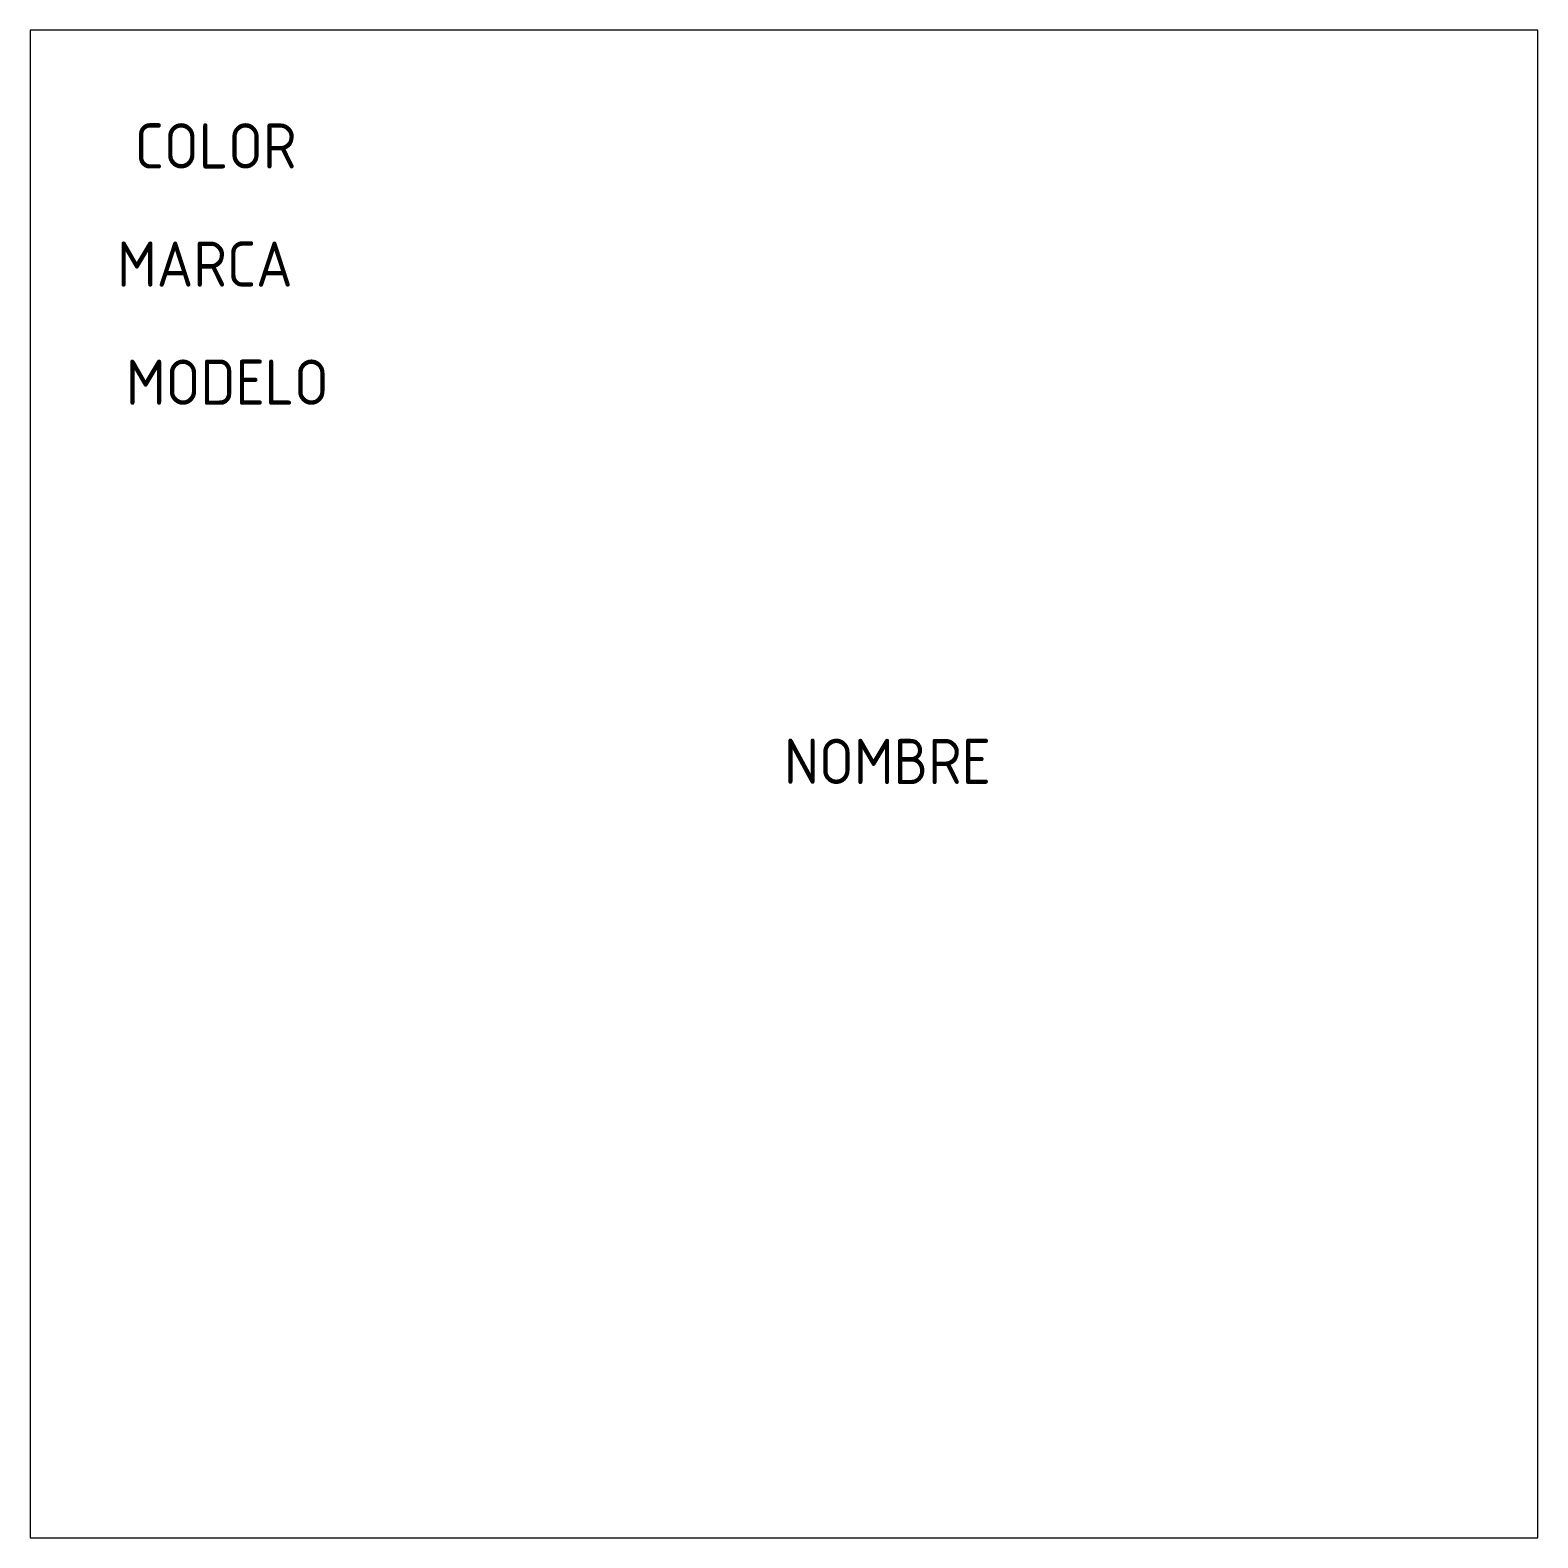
# Model space of a CAD drawing. Header units: millimetres. Extents: x 1698 to 2198, y 1333 to 1833.
import ezdxf

# ---------------------------------------------------------------- set-up
doc = ezdxf.new("R2010")
doc.units = ezdxf.units.MM
doc.styles.add('Atributos', font='isocp_IV25.ttf')

msp = doc.modelspace()

# ---------------------------------------------------------------- linework, layer by layer
msp.add_lwpolyline([(1697.69, 1332.85), (2197.69, 1332.85), (2197.69, 1832.85), (1697.69, 1832.85)], close=True)

# ---------------------------------------------------------------- texts
at = {"style": 'Atributos'}
for tag, p, s, flags in [('COLOR', (1732.35, 1786.97), '', 1), ('MARCA', (1726.54, 1747.79), '', 1), ('MODELO', (1729.45, 1708.6), '', 1), ('NOMBRE', (1947.69, 1582.85), 'Silla', 8)]:
    msp.add_attdef(tag, p, s, height=15, dxfattribs=dict(at, flags=flags))

doc.saveas('drawing.dxf')
